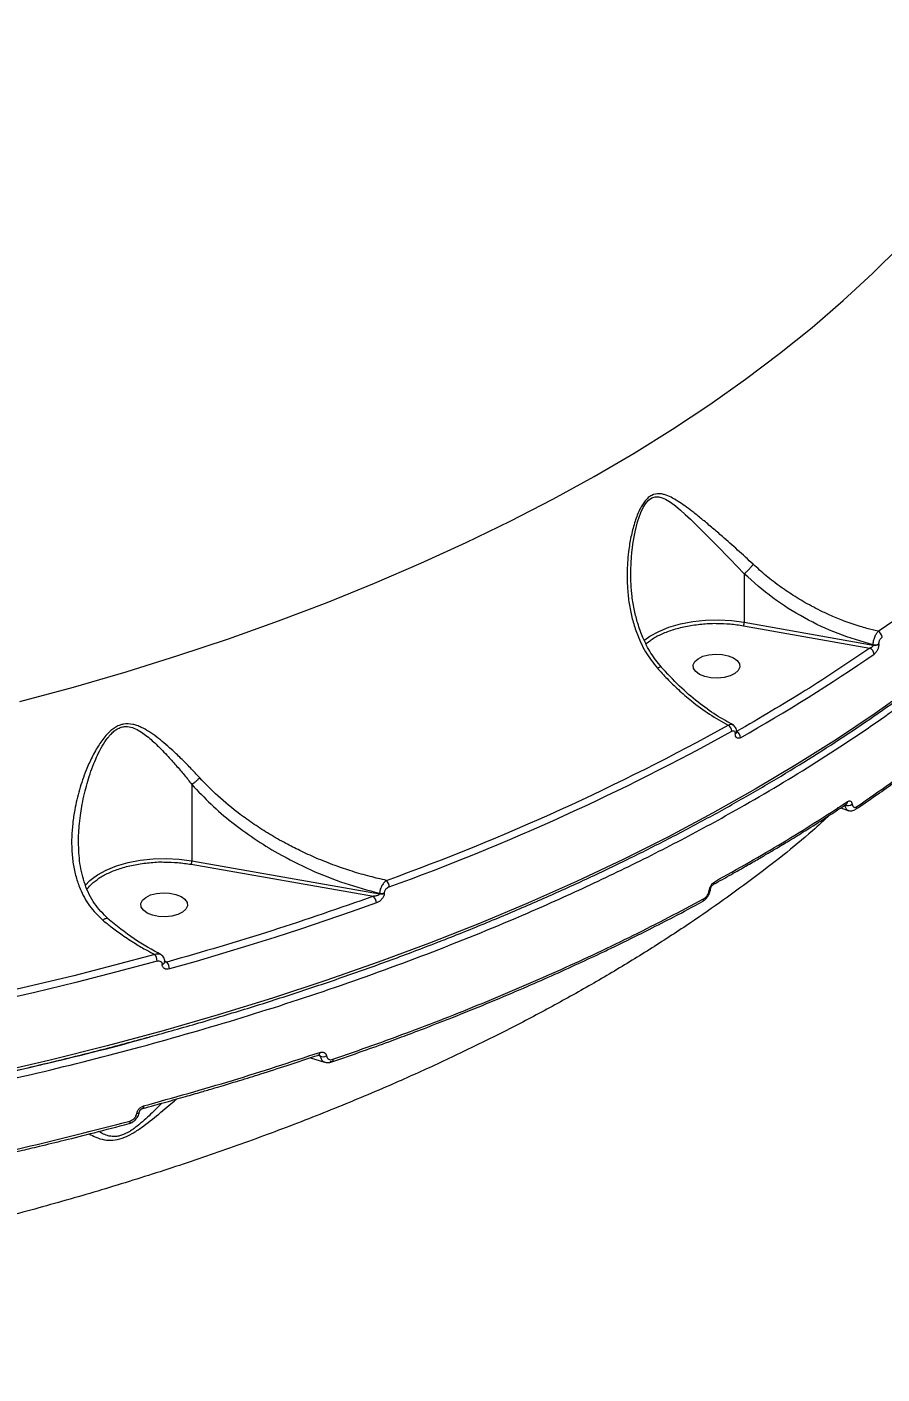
# Model space of a CAD drawing. Header units: millimetres. Extents: x -6332 to 8932, y -6739 to 7096.
# Drawn here: x -1672.8 to -1508, y -1720 to -1460.3 of the extents above; entities that cross this region are included whole.
import ezdxf

# ---------------------------------------------------------------- set-up
doc = ezdxf.new("R2010")
doc.units = ezdxf.units.MM
for name, color, linetype in [('DIKOM_ОБЪЕКТ', 7, 'Continuous'), ('DIKOM_РАЗМЕР_ЗОНА', 7, 'Continuous'), ('DIKOM_РАЗМЕР_ОБЪЕКТА', 7, 'Continuous')]:
    doc.layers.add(name, color=color, linetype=linetype)
doc.styles.add('style1', font='arial.ttf', dxfattribs={"width": 0.8})
doc.dimstyles.new('1-50', dxfattribs={"dimtxt": 300, "dimasz": 200, "dimexe": 100, "dimexo": 0, "dimgap": 100, "dimtad": 1, "dimtxsty": 'style1', "dimcen": 200, "dimclrd": 7, "dimclre": 7, "dimclrt": 7, "dimadec": 1, "dimazin": 2, "dimtfac": 1, "dimtmove": 0, "dimatfit": 2, "dimfxl": 0, "dimlwd": 25, "dimlwe": 18, "dimarcsym": 0})

# ---------------------------------------------------------------- blocks, each defined once
blk = doc.blocks.new('*D9')
at = {"layer": 'Defpoints', "color": 0, "transparency": 16777216}
for p in [(777.17, 5593.97), (-4228.73, -3389.78), (7301.72, -3389.78)]:
    blk.add_point(p, dxfattribs=at)
at = {"layer": 'DIKOM_РАЗМЕР_ОБЪЕКТА', "color": 7, "lineweight": 18, "transparency": 16777216}
for p, q in [((777.17, 5593.97), (7401.72, 5593.97)), ((-4228.73, -3389.78), (7401.72, -3389.78))]:
    blk.add_line(p, q, dxfattribs=at)
at = {"layer": 'DIKOM_РАЗМЕР_ОБЪЕКТА', "color": 7, "lineweight": 25, "transparency": 16777216}
blk.add_line((7301.72, 5393.97), (7301.72, -3189.78), dxfattribs=at)
at = {"layer": 'DIKOM_РАЗМЕР_ОБЪЕКТА', "color": 7, "transparency": 16777216}
for points in [[(7268.39, 5393.97), (7335.06, 5393.97), (7301.72, 5593.97)], [(7268.39, -3189.78), (7335.06, -3189.78), (7301.72, -3389.78)]]:
    blk.add_solid(points, dxfattribs=at)
at = {"layer": 'DIKOM_РАЗМЕР_ОБЪЕКТА', "color": 7, "transparency": 16777216, "insert": (7048.55, 1153.71), "char_height": 300, "attachment_point": 5, "rotation": 90, "style": 'style1'}
blk.add_mtext('9000', dxfattribs=at)
blk = doc.blocks.new('*D10')
at = {"layer": 'Defpoints', "color": 0, "transparency": 16777216}
for p in [(4034.78, 3636.59), (-4490.85, -1960.46), (4034.78, -5533.39)]:
    blk.add_point(p, dxfattribs=at)
at = {"layer": 'DIKOM_РАЗМЕР_ОБЪЕКТА', "color": 7, "lineweight": 18, "transparency": 16777216}
for p, q in [((4034.78, 3636.59), (4034.78, -5633.39)), ((-4490.85, -1960.46), (-4490.85, -5633.39))]:
    blk.add_line(p, q, dxfattribs=at)
at = {"layer": 'DIKOM_РАЗМЕР_ОБЪЕКТА', "color": 7, "lineweight": 25, "transparency": 16777216}
blk.add_line((-4290.85, -5533.39), (3834.78, -5533.39), dxfattribs=at)
at = {"layer": 'DIKOM_РАЗМЕР_ОБЪЕКТА', "color": 7, "transparency": 16777216}
for points in [[(-4290.85, -5500.05), (-4290.85, -5566.72), (-4490.85, -5533.39)], [(3834.78, -5500.05), (3834.78, -5566.72), (4034.78, -5533.39)]]:
    blk.add_solid(points, dxfattribs=at)
at = {"layer": 'DIKOM_РАЗМЕР_ОБЪЕКТА', "color": 7, "transparency": 16777216, "insert": (308.03, -5280.21), "char_height": 300, "attachment_point": 5, "style": 'style1'}
blk.add_mtext('8500', dxfattribs=at)
blk = doc.blocks.new('*D11')
at = {"layer": 'Defpoints', "color": 0, "transparency": 16777216}
for p in [(1114.35, 7096.35), (-4349.59, -4627.34), (8831.76, -4627.34)]:
    blk.add_point(p, dxfattribs=at)
at = {"layer": 'DIKOM_РАЗМЕР_ЗОНА', "color": 7, "lineweight": 18, "transparency": 16777216}
for p, q in [((1114.35, 7096.35), (8931.76, 7096.35)), ((-4349.59, -4627.34), (8931.76, -4627.34))]:
    blk.add_line(p, q, dxfattribs=at)
at = {"layer": 'DIKOM_РАЗМЕР_ЗОНА', "color": 7, "lineweight": 25, "transparency": 16777216}
blk.add_line((8831.76, 6896.35), (8831.76, -4427.34), dxfattribs=at)
at = {"layer": 'DIKOM_РАЗМЕР_ЗОНА', "color": 7, "transparency": 16777216}
for points in [[(8798.42, 6896.35), (8865.09, 6896.35), (8831.76, 7096.35)], [(8798.42, -4427.34), (8865.09, -4427.34), (8831.76, -4627.34)]]:
    blk.add_solid(points, dxfattribs=at)
at = {"layer": 'DIKOM_РАЗМЕР_ЗОНА', "color": 7, "transparency": 16777216, "insert": (8578.59, 1308.2), "char_height": 300, "attachment_point": 5, "rotation": 90, "style": 'style1'}
blk.add_mtext('11750', dxfattribs=at)
blk = doc.blocks.new('*D12')
at = {"layer": 'Defpoints', "color": 0, "transparency": 16777216}
for p in [(6134.38, 3354.85), (-6332, -2644.93), (6134.38, -6639)]:
    blk.add_point(p, dxfattribs=at)
at = {"layer": 'DIKOM_РАЗМЕР_ЗОНА', "color": 7, "lineweight": 18, "transparency": 16777216}
for p, q in [((6134.38, 3354.85), (6134.38, -6739)), ((-6332, -2644.93), (-6332, -6739))]:
    blk.add_line(p, q, dxfattribs=at)
at = {"layer": 'DIKOM_РАЗМЕР_ЗОНА', "color": 7, "lineweight": 25, "transparency": 16777216}
blk.add_line((-6132, -6639), (5934.38, -6639), dxfattribs=at)
at = {"layer": 'DIKOM_РАЗМЕР_ЗОНА', "color": 7, "transparency": 16777216}
for points in [[(-6132, -6605.67), (-6132, -6672.33), (-6332, -6639)], [(5934.38, -6605.67), (5934.38, -6672.33), (6134.38, -6639)]]:
    blk.add_solid(points, dxfattribs=at)
at = {"layer": 'DIKOM_РАЗМЕР_ЗОНА', "color": 7, "transparency": 16777216, "insert": (-98.81, -6385.83), "char_height": 300, "attachment_point": 5, "style": 'style1'}
blk.add_mtext('12500', dxfattribs=at)

msp = doc.modelspace()

# ---------------------------------------------------------------- linework, layer by layer
at = {"layer": 'DIKOM_ОБЪЕКТ', "color": 7, "linetype": 'Continuous', "lineweight": 15}
for p, q in [((-1534.559, -1565.716), (-1534.56, -1565.718)), ((-1534.56, -1565.718), (-1534.56, -1575.05)), ((-1534.722, -1575.723), (-1510.37, -1580.05)), ((-1534.56, -1575.05), (-1509.759, -1579.458)), ((-1553.482, -1579.184), (-1552.989, -1578.817)), ((-1509.759, -1579.458), (-1509.759, -1579.39)), ((-1508.628, -1579.209), (-1508.628, -1579.278)), ((-1536.301, -1596.549), (-1536.301, -1596.597)), ((-1536.029, -1596.106), (-1536.063, -1596.091)), ((-1536.04, -1596.25), (-1536.04, -1596.202)), ((-1640.976, -1606.329), (-1640.978, -1606.332)), ((-1640.978, -1606.332), (-1640.978, -1621.041)), ((-1516.52, -1610.801), (-1516.643, -1610.912)), ((-1515.989, -1610.846), (-1514.432, -1611.376)), ((-1641.14, -1621.714), (-1606.018, -1627.873)), ((-1640.978, -1621.041), (-1604.823, -1627.382)), ((-1604.823, -1627.382), (-1604.823, -1627.295)), ((-1603.924, -1627.227), (-1603.924, -1627.315)), ((-1645.787, -1640.572), (-1646.218, -1640.382)), ((-1646.2, -1640.537), (-1646.2, -1640.51)), ((-1646.725, -1640.963), (-1646.725, -1640.991)), ((-1616.251, -1658.705), (-1616.706, -1658.515)), ((-1616.583, -1658.477), (-1616.493, -1658.447)), ((-1618.103, -1658.977), (-1615.44, -1659.828))]:
    msp.add_line(p, q, dxfattribs=at)
at = {"layer": 'DIKOM_ОБЪЕКТ', "color": 7, "linetype": 'Continuous', "lineweight": 15, "flags": 128}
for points in [[(-1674.129, -1590.327), (-1663.81, -1587.541), (-1653.661, -1584.594), (-1643.691, -1581.488), (-1633.909, -1578.228), (-1624.325, -1574.815), (-1614.947, -1571.253), (-1605.785, -1567.546), (-1596.847, -1563.697), (-1588.14, -1559.709), (-1579.674, -1555.585), (-1571.456, -1551.331), (-1563.494, -1546.95), (-1555.795, -1542.446), (-1548.366, -1537.823), (-1541.214, -1533.085), (-1534.346, -1528.237), (-1527.769, -1523.284), (-1521.487, -1518.229), (-1515.508, -1513.08), (-1509.837, -1507.837), (-1504.479, -1502.508)], [(-1556.411, -1565.692), (-1556.412, -1565.59), (-1556.412, -1565.518), (-1556.407, -1565.001), (-1556.36, -1563.603), (-1556.289, -1562.504), (-1556.21, -1561.613), (-1555.96, -1559.625), (-1555.602, -1557.657), (-1555.116, -1555.726), (-1554.469, -1553.884), (-1554.031, -1552.959), (-1553.577, -1552.219), (-1552.988, -1551.537), (-1552.363, -1551.099), (-1551.719, -1550.9), (-1551.375, -1550.879), (-1551.014, -1550.911), (-1550.404, -1551.071), (-1549.73, -1551.37), (-1548.778, -1551.951), (-1547.83, -1552.657), (-1546.879, -1553.45), (-1545.92, -1554.305), (-1544.932, -1555.227), (-1543.721, -1556.395), (-1542.489, -1557.608), (-1541.139, -1558.957), (-1539.948, -1560.16), (-1537.29, -1562.875), (-1534.559, -1565.716), (-1534.559, -1565.716)], [(-1553.732, -1578.446), (-1552.777, -1577.767), (-1551.051, -1576.819), (-1549.065, -1576.018), (-1546.865, -1575.382), (-1544.502, -1574.926), (-1542.032, -1574.661), (-1539.512, -1574.594), (-1537.002, -1574.724), (-1534.56, -1575.05)], [(-1542.162, -1585.525), (-1543.169, -1585.117), (-1543.912, -1584.579), (-1544.331, -1583.957), (-1544.392, -1583.298), (-1544.09, -1582.657), (-1543.45, -1582.085), (-1542.523, -1581.63), (-1541.384, -1581.327), (-1540.127, -1581.202), (-1538.851, -1581.265), (-1537.662, -1581.511), (-1536.655, -1581.919), (-1535.913, -1582.456), (-1535.494, -1583.079), (-1535.433, -1583.738), (-1535.735, -1584.379), (-1536.375, -1584.95), (-1537.302, -1585.405), (-1538.441, -1585.708), (-1539.698, -1585.833), (-1540.973, -1585.77), (-1542.162, -1585.525)], [(-1502.238, -1587.562), (-1509.372, -1592.651), (-1516.789, -1597.633), (-1524.484, -1602.502), (-1532.45, -1607.254), (-1540.68, -1611.884), (-1549.168, -1616.39), (-1557.906, -1620.767), (-1566.887, -1625.011), (-1576.103, -1629.12), (-1585.547, -1633.089), (-1595.211, -1636.915), (-1605.086, -1640.594), (-1615.164, -1644.126), (-1625.437, -1647.505), (-1635.896, -1650.728), (-1646.532, -1653.795), (-1657.337, -1656.701), (-1668.301, -1659.444), (-1679.414, -1662.023)], [(-1660.15, -1624.436), (-1659.195, -1623.758), (-1657.469, -1622.81), (-1655.483, -1622.008), (-1653.283, -1621.372), (-1650.92, -1620.916), (-1648.45, -1620.652), (-1645.93, -1620.583), (-1643.42, -1620.715), (-1640.978, -1621.041)], [(-1661.56, -1625.811), (-1660.62, -1624.83), (-1660.15, -1624.436)], [(-1648.58, -1631.515), (-1649.587, -1631.107), (-1650.33, -1630.57), (-1650.749, -1629.947), (-1650.81, -1629.288), (-1650.508, -1628.647), (-1649.867, -1628.076), (-1648.94, -1627.621), (-1647.802, -1627.318), (-1646.544, -1627.193), (-1645.269, -1627.255), (-1644.08, -1627.5), (-1643.073, -1627.909), (-1642.33, -1628.447), (-1641.911, -1629.069), (-1641.851, -1629.728), (-1642.152, -1630.369), (-1642.793, -1630.94), (-1643.72, -1631.396), (-1644.858, -1631.699), (-1646.116, -1631.824), (-1647.391, -1631.761), (-1648.58, -1631.515)], [(-1605.445, -1629.152), (-1610.273, -1630.868), (-1615.148, -1632.548), (-1620.068, -1634.193), (-1625.031, -1635.803), (-1630.038, -1637.378), (-1635.087, -1638.915), (-1640.178, -1640.416), (-1645.308, -1641.881)], [(-1648.135, -1639.076), (-1655.891, -1641.168), (-1663.73, -1643.174), (-1671.649, -1645.096), (-1679.644, -1646.933), (-1687.711, -1648.683), (-1695.848, -1650.345), (-1704.05, -1651.92), (-1712.315, -1653.406)], [(-1647.697, -1640.352), (-1655.47, -1642.447), (-1663.326, -1644.459), (-1671.262, -1646.385), (-1679.275, -1648.225), (-1687.36, -1649.979), (-1695.515, -1651.646), (-1703.736, -1653.224), (-1712.019, -1654.714)], [(-1616.354, -1657.966), (-1616.365, -1658.123), (-1616.397, -1658.258), (-1616.448, -1658.365), (-1616.516, -1658.441), (-1616.599, -1658.482), (-1616.605, -1658.483)], [(-1613.798, -1659.287), (-1613.809, -1659.439), (-1613.839, -1659.571), (-1613.886, -1659.677), (-1613.951, -1659.754), (-1614.029, -1659.799), (-1614.119, -1659.81), (-1614.217, -1659.787), (-1614.32, -1659.732)], [(-1650.278, -1668.272), (-1650.287, -1668.429), (-1650.314, -1668.563), (-1650.358, -1668.669), (-1650.416, -1668.741), (-1650.483, -1668.776)], [(-1652.929, -1671.187), (-1652.937, -1671.339), (-1652.962, -1671.469), (-1653.001, -1671.573), (-1653.055, -1671.646), (-1653.12, -1671.687), (-1653.135, -1671.692)], [(-1651.6, -1669.727), (-1651.434, -1669.695), (-1651.293, -1669.645), (-1651.184, -1669.58), (-1651.11, -1669.503), (-1651.075, -1669.416), (-1651.074, -1669.413)]]:
    msp.add_lwpolyline(points, dxfattribs=at)
at = {"layer": 'DIKOM_ОБЪЕКТ', "color": 7, "linetype": 'Continuous', "lineweight": 15}
for centre, radius, start, end in [((-1647.205, -1375.032), 244.701, 304.45445, 319.01674), ((-1509.346, -1578.001), 1.329, 2.46796, 64.07972), ((-1510.894, -1581.269), 1.327, 2.31106, 66.74578), ((-1509.433, -1577.807), 1.617, 258.37498, 299.8414), ((-1509.43, -1577.884), 1.608, 258.21491, 299.90719), ((-1704.724, -1297.936), 343.996, 299.50832, 304.56348), ((-1757.699, -1198.109), 453.71, 289.86923, 299.01052), ((-1757.516, -1198.389), 454.738, 289.86985, 299.0107), ((-1538.415, -1596.115), 1.435, 1.78285, 58.4151), ((-1536.462, -1596.155), 0.425, 292.24471, 353.71388), ((-1536.464, -1596.202), 0.427, 292.42745, 353.83276), ((-1536.701, -1597.349), 1.413, 1.59217, 61.62347), ((-1514.659, -1608.976), 1.442, 247.80809, 307.84034), ((-1515.218, -1609.691), 0.546, 304.2409, 5.98747), ((-1513.458, -1610.633), 0.584, 305.38594, 3.61195), ((-1604.713, -1626.074), 1.756, 0.6326, 46.04909), ((-1540.811, -1625.116), 0.552, 303.18933, 5.66363), ((-1604.505, -1625.513), 1.81, 259.87834, 288.73205), ((-1604.502, -1625.619), 1.792, 259.67155, 288.81802), ((-1541.39, -1626.412), 0.336, 279.92362, 345.22236), ((-1607.172, -1629.159), 1.728, 0.22241, 48.08555), ((-1542.931, -1628.45), 0.545, 302.57956, 5.95437), ((-1649.786, -1640.356), 2.089, 0.11503, 37.80184), ((-1646.776, -1640.373), 0.591, 274.98309, 346.97834), ((-1646.778, -1640.401), 0.593, 275.15249, 347.28199), ((-1647.31, -1641.87), 2.001, 359.69642, 40.46149), ((-1615.743, -1657.23), 1.56, 251.00285, 295.88296)]:
    msp.add_arc(centre, radius, start, end, dxfattribs=at)
for points, knots in [([(-1989.065, -1668.838), (-1982.198, -1670.058), (-1968.453, -1672.5), (-1947.385, -1675.459), (-1926.034, -1677.895), (-1904.424, -1679.746), (-1882.62, -1681.02), (-1860.68, -1681.704), (-1838.663, -1681.797), (-1816.63, -1681.293), (-1794.641, -1680.192), (-1775.227, -1678.685), (-1758.34, -1676.982), (-1743.897, -1675.251), (-1729.435, -1673.238), (-1714.977, -1670.935), (-1700.544, -1668.338), (-1686.163, -1665.442), (-1669.92, -1661.809), (-1651.925, -1657.279), (-1632.352, -1651.672), (-1613.137, -1645.452), (-1594.361, -1638.611), (-1580.175, -1632.815), (-1570.21, -1628.42), (-1564.197, -1625.665), (-1558.265, -1622.84), (-1552.418, -1619.946), (-1546.658, -1616.981), (-1540.989, -1613.95), (-1532.136, -1609.024), (-1520.422, -1602.008), (-1506.849, -1592.922), (-1494.494, -1583.689), (-1483.319, -1574.365), (-1472.985, -1564.672), (-1463.544, -1554.629), (-1455.049, -1544.256), (-1447.551, -1533.574), (-1441.097, -1522.608), (-1435.739, -1511.384), (-1431.513, -1499.928), (-1428.494, -1488.275), (-1426.617, -1476.552), (-1426.427, -1468.715), (-1426.332, -1464.83)], [0, 0, 0, 0, 0.0270202, 0.0540865, 0.081199, 0.1083578, 0.1355626, 0.1628137, 0.1901109, 0.2174544, 0.2448441, 0.2722798, 0.2904775, 0.3088652, 0.3274428, 0.3462104, 0.3651681, 0.3843157, 0.4036534, 0.4310437, 0.4588065, 0.4869413, 0.5154486, 0.5443283, 0.5542699, 0.5642498, 0.574268, 0.5843248, 0.5944205, 0.604554, 0.6147263, 0.6428954, 0.671355, 0.6974805, 0.7238465, 0.7504529, 0.7772995, 0.8043863, 0.831714, 0.8592813, 0.8870892, 0.9151379, 0.943426, 0.9719553, 1, 1, 1, 1]), ([(-1845.329, -1680.317), (-1841.793, -1680.303), (-1836.665, -1680.282), (-1828.902, -1680.144), (-1821.935, -1679.972), (-1813.623, -1679.681), (-1804.887, -1679.284), (-1795.739, -1678.764), (-1786.308, -1678.121), (-1776.67, -1677.344), (-1766.884, -1676.435), (-1756.993, -1675.389), (-1747.035, -1674.207), (-1737.038, -1672.885), (-1727.026, -1671.426), (-1717.02, -1669.828), (-1707.038, -1668.09), (-1697.095, -1666.216), (-1687.207, -1664.204), (-1677.386, -1662.055), (-1667.645, -1659.771), (-1657.994, -1657.353), (-1648.444, -1654.805), (-1639.005, -1652.123), (-1629.687, -1649.314), (-1620.497, -1646.378), (-1611.446, -1643.315), (-1602.539, -1640.13), (-1593.787, -1636.823), (-1585.195, -1633.398), (-1576.77, -1629.857), (-1568.521, -1626.201), (-1560.453, -1622.435), (-1552.573, -1618.558), (-1544.885, -1614.577), (-1537.398, -1610.49), (-1530.114, -1606.305), (-1523.042, -1602.019), (-1516.184, -1597.639), (-1509.546, -1593.167), (-1503.134, -1588.604), (-1496.95, -1583.956), (-1491.001, -1579.221), (-1485.288, -1574.408), (-1479.818, -1569.515), (-1474.592, -1564.547), (-1469.616, -1559.504), (-1464.892, -1554.393), (-1460.423, -1549.213), (-1456.213, -1543.969), (-1452.266, -1538.66), (-1448.584, -1533.293), (-1445.169, -1527.868), (-1442.032, -1522.385), (-1439.29, -1517.137), (-1437.732, -1513.698), (-1437.016, -1512.118)], [0, 0, 0, 0, 0.0188203, 0.0272906, 0.0413383, 0.0559454, 0.0716292, 0.0880073, 0.1049248, 0.1222589, 0.1399214, 0.1578473, 0.1759879, 0.1943055, 0.2127706, 0.2313595, 0.250054, 0.2688381, 0.2876992, 0.306627, 0.3256124, 0.3446476, 0.3637263, 0.3828432, 0.4019933, 0.4211723, 0.4403771, 0.459604, 0.4788506, 0.4981143, 0.517393, 0.5366852, 0.5559887, 0.5753029, 0.5946264, 0.6139585, 0.6332978, 0.6526452, 0.671999, 0.6913598, 0.7107284, 0.7301038, 0.7494877, 0.76888, 0.7882827, 0.8076966, 0.8271241, 0.8465661, 0.8660264, 0.8855058, 0.9050096, 0.9245392, 0.9440996, 0.9636956, 0.9833302, 1, 1, 1, 1]), ([(-1532.841, -1563.897), (-1533.844, -1562.967), (-1535.85, -1561.106), (-1538.458, -1558.804), (-1540.672, -1556.894), (-1542.513, -1555.35), (-1544.181, -1554.006), (-1545.654, -1552.885), (-1547.004, -1551.936), (-1548.304, -1551.14), (-1549.424, -1550.616), (-1550.302, -1550.362), (-1551.227, -1550.241), (-1552.172, -1550.418), (-1553.065, -1551.024), (-1553.664, -1551.649), (-1554.203, -1552.417), (-1554.904, -1553.686), (-1555.666, -1555.648), (-1556.356, -1558.259), (-1556.906, -1561.421), (-1557.197, -1565.044), (-1557.106, -1568.652), (-1556.723, -1571.78), (-1556.173, -1574.42), (-1555.23, -1577.454), (-1553.764, -1580.751), (-1552.099, -1582.895), (-1551.294, -1583.932)], [0, 0, 0, 0, 0.0626427, 0.1252927, 0.1665104, 0.208279, 0.2494073, 0.2817619, 0.3119845, 0.3454825, 0.3744575, 0.3909855, 0.4059788, 0.4373857, 0.4528862, 0.4689936, 0.4839731, 0.5004493, 0.5398853, 0.5827287, 0.625632, 0.6878855, 0.7498807, 0.7919051, 0.8336217, 0.8747428, 0.9394001, 1, 1, 1, 1]), ([(-1534.559, -1565.716), (-1534.417, -1565.587), (-1534.123, -1565.322), (-1533.635, -1564.827), (-1533.178, -1564.32), (-1532.951, -1564.035), (-1532.841, -1563.897)], [0, 0, 0, 0, 0.2427426, 0.4998901, 0.7574321, 1, 1, 1, 1]), ([(-1508.765, -1576.806), (-1509.498, -1576.626), (-1510.662, -1576.34), (-1512.843, -1575.694), (-1515.128, -1574.912), (-1517.673, -1573.877), (-1519.777, -1572.903), (-1522.125, -1571.702), (-1524.691, -1570.214), (-1527.608, -1568.256), (-1530.317, -1566.186), (-1532.019, -1564.643), (-1532.841, -1563.897)], [0, 0, 0, 0, 0.0834517, 0.1325801, 0.2499281, 0.3473662, 0.4310482, 0.5009605, 0.6323488, 0.7505499, 0.8795337, 1, 1, 1, 1]), ([(-1550.532, -1583.693), (-1551.238, -1582.82), (-1552.644, -1581.078), (-1554.074, -1578.182), (-1555.082, -1575.415), (-1555.759, -1572.75), (-1556.216, -1570.209), (-1556.407, -1567.805), (-1556.411, -1566.373), (-1556.412, -1565.691)], [0, 0, 0, 0, 0.1740096, 0.3468356, 0.4977723, 0.6278955, 0.7684756, 0.8898632, 1, 1, 1, 1]), ([(-1509.759, -1579.39), (-1512.015, -1578.743), (-1516.531, -1577.447), (-1523.029, -1574.335), (-1529.18, -1570.499), (-1532.767, -1567.311), (-1534.56, -1565.718)], [0, 0, 0, 0, 0.2496564, 0.4994921, 0.7497938, 1, 1, 1, 1]), ([(-1513.105, -1611.099), (-1511.711, -1610.151), (-1509.159, -1608.416), (-1505.774, -1606.018), (-1503.108, -1604.083), (-1500.961, -1602.493), (-1499.085, -1601.079), (-1496.402, -1599.024), (-1492.911, -1596.271), (-1488.908, -1592.981), (-1485.236, -1589.84), (-1481.977, -1586.953), (-1479.407, -1584.593), (-1477.284, -1582.593), (-1475.317, -1580.704), (-1472.874, -1578.289), (-1469.98, -1575.338), (-1467.97, -1573.173), (-1466.883, -1572.003)], [0, 0, 0, 0, 0.0778215, 0.1424722, 0.1940113, 0.2330291, 0.2692139, 0.3060781, 0.3950402, 0.48435, 0.5601322, 0.6347721, 0.7028395, 0.7371177, 0.7837839, 0.8431242, 0.915174, 1, 1, 1, 1]), ([(-1512.875, -1610.597), (-1508.538, -1607.583), (-1499.81, -1601.519), (-1487.857, -1591.931), (-1476.626, -1581.954), (-1470.009, -1575.014), (-1466.681, -1571.523)], [0, 0, 0, 0, 0.2455119, 0.4940138, 0.7455078, 1, 1, 1, 1]), ([(-1552.989, -1578.817), (-1552.762, -1578.64), (-1552.033, -1578.071), (-1550.4, -1577.249), (-1548.135, -1576.397), (-1545.553, -1575.756), (-1542.801, -1575.385), (-1540.877, -1575.242), (-1539.917, -1575.279), (-1539.892, -1575.28)], [0, 0, 0, 0, 0.0805247, 0.2578228, 0.4406623, 0.6264192, 0.8121785, 0.995025, 1, 1, 1, 1]), ([(-1539.892, -1575.28), (-1539.005, -1575.298), (-1537.246, -1575.335), (-1535.559, -1575.594), (-1534.722, -1575.723)], [0, 0, 0, 0, 0.5040537, 1, 1, 1, 1]), ([(-1534.722, -1575.723), (-1534.701, -1575.684), (-1534.658, -1575.608), (-1534.604, -1575.428), (-1534.567, -1575.23), (-1534.562, -1575.11), (-1534.56, -1575.05)], [0, 0, 0, 0, 0.2499978, 0.4996659, 0.7494195, 1, 1, 1, 1]), ([(-1608.517, -1984.8), (-1606.017, -1980.492), (-1600.487, -1970.959), (-1592.245, -1956.048), (-1583.734, -1940.105), (-1575.505, -1924.044), (-1567.552, -1907.875), (-1559.878, -1891.602), (-1552.487, -1875.228), (-1545.381, -1858.758), (-1538.56, -1842.198), (-1532.029, -1825.551), (-1525.789, -1808.823), (-1519.841, -1792.018), (-1514.188, -1775.14), (-1508.832, -1758.194), (-1503.772, -1741.186), (-1499.013, -1724.119), (-1494.554, -1706.999), (-1490.397, -1689.829), (-1486.543, -1672.615), (-1482.994, -1655.362), (-1479.75, -1638.074), (-1476.81, -1620.755), (-1474.19, -1603.41), (-1472.163, -1588.528), (-1471.133, -1579.419), (-1470.759, -1576.108)], [0, 0, 0, 0, 0.033987, 0.0752059, 0.1164106, 0.1576012, 0.1987738, 0.2399269, 0.2810626, 0.3221776, 0.3632707, 0.4043426, 0.4453903, 0.4864148, 0.5274154, 0.5683911, 0.6093418, 0.6502665, 0.6911652, 0.7320395, 0.7728872, 0.8137101, 0.8545064, 0.895278, 0.9360252, 0.9767463, 1, 1, 1, 1]), ([(-1509.759, -1579.39), (-1509.735, -1579.153), (-1509.687, -1578.679), (-1509.446, -1577.911), (-1509.125, -1577.234), (-1508.885, -1576.948), (-1508.765, -1576.806)], [0, 0, 0, 0, 0.2537173, 0.5055835, 0.7542248, 1, 1, 1, 1]), ([(-1508.628, -1579.209), (-1508.626, -1579.151), (-1508.622, -1579.035), (-1508.584, -1578.847), (-1508.526, -1578.659), (-1508.422, -1578.418), (-1508.252, -1578.142), (-1508.097, -1578.01), (-1508.019, -1577.944)], [0, 0, 0, 0, 0.1254231, 0.2508323, 0.3759463, 0.5015721, 0.7505801, 1, 1, 1, 1]), ([(-1510.37, -1580.05), (-1514.459, -1582.806), (-1522.636, -1588.317), (-1531.565, -1593.51), (-1536.029, -1596.106)], [0, 0, 0, 0, 0.5000001, 1, 1, 1, 1]), ([(-1509.759, -1579.458), (-1509.761, -1579.489), (-1509.767, -1579.552), (-1509.81, -1579.651), (-1509.879, -1579.752), (-1509.994, -1579.869), (-1510.162, -1579.982), (-1510.301, -1580.028), (-1510.37, -1580.05)], [0, 0, 0, 0, 0.1106661, 0.2287075, 0.357894, 0.5013246, 0.7504382, 1, 1, 1, 1]), ([(-1508.628, -1579.278), (-1508.632, -1579.367), (-1508.639, -1579.545), (-1508.698, -1579.833), (-1508.788, -1580.121), (-1508.947, -1580.489), (-1509.208, -1580.912), (-1509.448, -1581.115), (-1509.568, -1581.216)], [0, 0, 0, 0, 0.1251503, 0.2510548, 0.375365, 0.5011697, 0.7505153, 1, 1, 1, 1]), ([(-1550.567, -1583.719), (-1550.577, -1583.705), (-1550.607, -1583.664), (-1550.746, -1583.674), (-1550.976, -1583.751), (-1551.188, -1583.872), (-1551.294, -1583.932)], [0, 0, 0, 0, 0.1461464, 0.421342, 0.7096956, 1, 1, 1, 1]), ([(-1536.68, -1594.865), (-1537.783, -1594.252), (-1540.076, -1592.978), (-1543.558, -1590.454), (-1547.164, -1587.376), (-1549.456, -1584.899), (-1550.637, -1583.622)], [0, 0, 0, 0, 0.2255767, 0.4689716, 0.7263546, 1, 1, 1, 1]), ([(-1551.294, -1583.932), (-1550.682, -1584.605), (-1549.375, -1586.042), (-1547.187, -1588.157), (-1544.462, -1590.498), (-1541.256, -1592.869), (-1538.861, -1594.218), (-1537.663, -1594.892)], [0, 0, 0, 0, 0.1471409, 0.313935, 0.5003154, 0.7501559, 1, 1, 1, 1]), ([(-1639.474, -1605.048), (-1640.068, -1604.407), (-1641.263, -1603.117), (-1643.077, -1601.291), (-1644.775, -1599.681), (-1646.321, -1598.321), (-1647.777, -1597.15), (-1649.221, -1596.126), (-1650.508, -1595.397), (-1651.543, -1594.964), (-1652.658, -1594.642), (-1653.838, -1594.579), (-1655.023, -1594.92), (-1655.857, -1595.359), (-1656.641, -1595.955), (-1657.709, -1597), (-1658.962, -1598.704), (-1660.263, -1601.047), (-1661.546, -1603.945), (-1662.698, -1607.33), (-1663.513, -1610.769), (-1663.969, -1613.806), (-1664.167, -1616.413), (-1664.152, -1619.039), (-1663.893, -1621.623), (-1663.364, -1624.111), (-1662.624, -1626.274), (-1661.726, -1628.127), (-1660.403, -1630.268), (-1659.042, -1631.592), (-1658.132, -1632.479)], [0, 0, 0, 0, 0.0414667, 0.0834092, 0.1246561, 0.1569894, 0.1872175, 0.2206018, 0.2496144, 0.2661077, 0.2811096, 0.3124971, 0.3280545, 0.3440095, 0.3590877, 0.3755929, 0.4150518, 0.4578433, 0.5006785, 0.5629632, 0.624917, 0.6667804, 0.7084876, 0.7497097, 0.7931844, 0.8347122, 0.8746216, 0.9063744, 0.9373462, 1, 1, 1, 1]), ([(-1662.826, -1617.505), (-1662.819, -1616.893), (-1662.804, -1615.67), (-1662.654, -1613.775), (-1662.427, -1611.927), (-1662.101, -1609.994), (-1661.697, -1608.103), (-1661.188, -1606.159), (-1660.592, -1604.232), (-1659.919, -1602.397), (-1659.146, -1600.604), (-1658.284, -1598.926), (-1657.385, -1597.538), (-1656.539, -1596.552), (-1655.816, -1595.904), (-1655.029, -1595.425), (-1654.181, -1595.167), (-1653.196, -1595.145), (-1652.111, -1595.439), (-1650.973, -1596.039), (-1649.89, -1596.799), (-1648.866, -1597.645), (-1647.881, -1598.552), (-1646.865, -1599.556), (-1645.582, -1600.901), (-1644.104, -1602.555), (-1642.497, -1604.445), (-1641.48, -1605.708), (-1640.978, -1606.332)], [0, 0, 0, 0, 0.0416919, 0.0833248, 0.1287008, 0.1673762, 0.2152194, 0.258561, 0.3020994, 0.350261, 0.3892743, 0.4327161, 0.4765083, 0.4999082, 0.5205598, 0.5429729, 0.5644363, 0.5852666, 0.6181986, 0.6520993, 0.6861119, 0.7205906, 0.7533105, 0.7865968, 0.8262276, 0.8886801, 0.9450096, 1, 1, 1, 1]), ([(-1537.663, -1594.892), (-1537.487, -1594.81), (-1537.171, -1594.662), (-1536.932, -1594.77), (-1536.827, -1594.817)], [0, 0, 0, 0, 0.559544, 1, 1, 1, 1]), ([(-1536.98, -1596.07), (-1536.891, -1596.033), (-1536.713, -1595.958), (-1536.489, -1596.031), (-1536.333, -1596.228), (-1536.312, -1596.442), (-1536.301, -1596.549)], [0, 0, 0, 0, 0.2501704, 0.4999872, 0.7494131, 1, 1, 1, 1]), ([(-1536.04, -1596.203), (-1536.05, -1596.057), (-1536.071, -1595.76), (-1536.235, -1595.354), (-1536.48, -1595.009), (-1536.702, -1594.867), (-1536.813, -1594.795)], [0, 0, 0, 0, 0.2392851, 0.4887498, 0.7438968, 1, 1, 1, 1]), ([(-1535.289, -1597.31), (-1535.421, -1597.366), (-1535.686, -1597.477), (-1536.02, -1597.369), (-1536.256, -1597.078), (-1536.286, -1596.757), (-1536.301, -1596.597)], [0, 0, 0, 0, 0.2500028, 0.4997895, 0.7493574, 1, 1, 1, 1]), ([(-1639.474, -1605.048), (-1639.586, -1605.162), (-1639.814, -1605.393), (-1640.208, -1605.743), (-1640.609, -1606.07), (-1640.855, -1606.244), (-1640.976, -1606.329)], [0, 0, 0, 0, 0.245942, 0.5001624, 0.7543485, 1, 1, 1, 1]), ([(-1640.976, -1606.329), (-1639.774, -1607.62), (-1637.378, -1610.19), (-1633.318, -1613.649), (-1629, -1616.805), (-1623.938, -1619.931), (-1618.106, -1622.875), (-1611.541, -1625.496), (-1607.059, -1626.696), (-1604.823, -1627.295)], [0, 0, 0, 0, 0.1253679, 0.249729, 0.3744917, 0.5004056, 0.6665018, 0.8335753, 1, 1, 1, 1]), ([(-1603.495, -1624.81), (-1604.553, -1624.569), (-1606.769, -1624.063), (-1610.065, -1623.102), (-1613.528, -1621.925), (-1616.897, -1620.589), (-1620.069, -1619.144), (-1623.074, -1617.612), (-1626.008, -1615.94), (-1628.97, -1614.049), (-1632.334, -1611.643), (-1635.928, -1608.708), (-1638.329, -1606.23), (-1639.474, -1605.048)], [0, 0, 0, 0, 0.0794213, 0.1663955, 0.249182, 0.3436989, 0.426908, 0.4989103, 0.5848874, 0.668091, 0.7497672, 0.8807314, 1, 1, 1, 1]), ([(-1514.675, -1609.634), (-1514.566, -1609.578), (-1514.348, -1609.465), (-1514.066, -1609.518), (-1513.853, -1609.728), (-1513.801, -1609.986), (-1513.774, -1610.115)], [0, 0, 0, 0, 0.2503207, 0.5000088, 0.7500834, 1, 1, 1, 1]), ([(-1518.054, -1612.192), (-1519.167, -1613.215), (-1523.811, -1617.485), (-1533.01, -1624.639), (-1543.777, -1632.322), (-1553.231, -1638.436), (-1560.996, -1643.159), (-1568.981, -1647.717), (-1577.169, -1652.116), (-1585.547, -1656.349), (-1594.101, -1660.421), (-1603.602, -1664.678), (-1614.101, -1669.072), (-1625.64, -1673.546), (-1637.374, -1677.751), (-1649.274, -1681.697), (-1661.32, -1685.377), (-1673.715, -1688.864), (-1686.456, -1692.143), (-1699.533, -1695.204), (-1712.691, -1697.99), (-1725.905, -1700.502), (-1739.152, -1702.748), (-1753.579, -1704.903), (-1769.201, -1706.894), (-1786.016, -1708.638), (-1802.802, -1709.987), (-1819.521, -1710.954), (-1837.778, -1711.603), (-1857.576, -1711.812), (-1878.875, -1711.428), (-1900.013, -1710.491), (-1913.935, -1709.375), (-1920.882, -1708.818)], [0, 0, 0, 0, 0.0144313, 0.0602185, 0.1054079, 0.1309642, 0.1563259, 0.1814916, 0.206463, 0.2312385, 0.2558198, 0.2802058, 0.3109904, 0.341471, 0.3716465, 0.4015183, 0.4310848, 0.4603473, 0.4909716, 0.5213072, 0.5513543, 0.5811124, 0.6105821, 0.6397627, 0.6763715, 0.7126504, 0.7485997, 0.784219, 0.8195083, 0.8649034, 0.9101172, 0.9551499, 1, 1, 1, 1]), ([(-1540.495, -1625.57), (-1539.339, -1624.932), (-1537.205, -1623.752), (-1534.314, -1622.108), (-1531.969, -1620.752), (-1530.115, -1619.662), (-1528.266, -1618.562), (-1525.99, -1617.191), (-1522.92, -1615.304), (-1519.12, -1612.908), (-1516.398, -1611.119), (-1514.911, -1610.143)], [0, 0, 0, 0, 0.1290672, 0.238337, 0.3278201, 0.3975563, 0.4524917, 0.5428492, 0.664187, 0.8165529, 1, 1, 1, 1]), ([(-1540.261, -1625.061), (-1535.847, -1622.582), (-1526.967, -1617.594), (-1518.788, -1612.298), (-1514.675, -1609.634)], [0, 0, 0, 0, 0.4970799, 1, 1, 1, 1]), ([(-1515.204, -1610.311), (-1515.152, -1610.524), (-1515.049, -1610.949), (-1514.792, -1611.271), (-1514.597, -1611.294), (-1514.565, -1611.298)], [0, 0, 0, 0, 0.4554409, 0.9112018, 1, 1, 1, 1]), ([(-1514.579, -1611.319), (-1514.461, -1611.354), (-1514.226, -1611.425), (-1513.844, -1611.408), (-1513.461, -1611.311), (-1513.227, -1611.172), (-1513.111, -1611.104)], [0, 0, 0, 0, 0.2551879, 0.5102171, 0.7586152, 1, 1, 1, 1]), ([(-1513.774, -1610.115), (-1513.748, -1610.245), (-1513.695, -1610.504), (-1513.482, -1610.714), (-1513.201, -1610.767), (-1512.984, -1610.654), (-1512.875, -1610.597)], [0, 0, 0, 0, 0.2501292, 0.5000457, 0.7497532, 1, 1, 1, 1]), ([(-1657.129, -1632.192), (-1658.058, -1631.268), (-1659.971, -1629.365), (-1661.673, -1625.65), (-1662.676, -1621.637), (-1662.779, -1618.847), (-1662.83, -1617.475)], [0, 0, 0, 0, 0.2441224, 0.5028063, 0.755704, 1, 1, 1, 1]), ([(-1659.407, -1624.807), (-1659.179, -1624.63), (-1658.451, -1624.061), (-1656.817, -1623.24), (-1654.552, -1622.387), (-1651.97, -1621.744), (-1649.219, -1621.38), (-1647.294, -1621.221), (-1646.335, -1621.27), (-1646.31, -1621.271)], [0, 0, 0, 0, 0.0805573, 0.2578261, 0.440683, 0.6264321, 0.8121912, 0.9950303, 1, 1, 1, 1]), ([(-1646.31, -1621.271), (-1645.423, -1621.289), (-1643.664, -1621.326), (-1641.977, -1621.585), (-1641.14, -1621.714)], [0, 0, 0, 0, 0.5040541, 1, 1, 1, 1]), ([(-1641.14, -1621.714), (-1641.119, -1621.675), (-1641.076, -1621.598), (-1641.023, -1621.418), (-1640.985, -1621.22), (-1640.98, -1621.101), (-1640.978, -1621.041)], [0, 0, 0, 0, 0.2500108, 0.500719, 0.7504768, 1, 1, 1, 1]), ([(-1661.142, -1626.428), (-1660.856, -1626.071), (-1660.395, -1625.496), (-1659.679, -1624.997), (-1659.407, -1624.807)], [0, 0, 0, 0, 0.6201798, 1, 1, 1, 1]), ([(-1603.495, -1624.81), (-1603.646, -1624.932), (-1603.955, -1625.18), (-1604.309, -1625.686), (-1604.544, -1626.15), (-1604.689, -1626.531), (-1604.792, -1626.924), (-1604.813, -1627.17), (-1604.823, -1627.295)], [0, 0, 0, 0, 0.2324566, 0.4740958, 0.6009136, 0.731616, 0.8643639, 1, 1, 1, 1]), ([(-1541.332, -1626.742), (-1541.299, -1626.573), (-1541.232, -1626.234), (-1540.971, -1625.736), (-1540.638, -1625.313), (-1540.387, -1625.145), (-1540.261, -1625.061)], [0, 0, 0, 0, 0.2493895, 0.4992802, 0.7496679, 1, 1, 1, 1]), ([(-1604.823, -1627.382), (-1604.826, -1627.403), (-1604.831, -1627.446), (-1604.889, -1627.538), (-1605.052, -1627.663), (-1605.441, -1627.813), (-1605.787, -1627.849), (-1606.018, -1627.873)], [0, 0, 0, 0, 0.0515333, 0.1084612, 0.2508836, 0.5005245, 1, 1, 1, 1]), ([(-1603.924, -1627.315), (-1603.93, -1627.412), (-1603.944, -1627.607), (-1604.056, -1627.908), (-1604.216, -1628.198), (-1604.49, -1628.546), (-1604.905, -1628.912), (-1605.265, -1629.072), (-1605.445, -1629.152)], [0, 0, 0, 0, 0.1239567, 0.2505499, 0.373482, 0.5016493, 0.7511005, 1, 1, 1, 1]), ([(-1602.958, -1626.055), (-1603.072, -1626.106), (-1603.301, -1626.208), (-1603.565, -1626.441), (-1603.74, -1626.663), (-1603.841, -1626.848), (-1603.911, -1627.041), (-1603.919, -1627.165), (-1603.924, -1627.227)], [0, 0, 0, 0, 0.2486873, 0.4984836, 0.6261413, 0.7493411, 0.8755948, 1, 1, 1, 1]), ([(-1542.638, -1628.91), (-1542.447, -1628.785), (-1542.067, -1628.536), (-1541.579, -1627.928), (-1541.206, -1627.22), (-1541.112, -1626.738), (-1541.065, -1626.497)], [0, 0, 0, 0, 0.2511924, 0.5010989, 0.7503101, 1, 1, 1, 1]), ([(-1542.389, -1628.393), (-1542.264, -1628.311), (-1542.016, -1628.148), (-1541.686, -1627.734), (-1541.43, -1627.243), (-1541.365, -1626.909), (-1541.332, -1626.742)], [0, 0, 0, 0, 0.2500566, 0.4999866, 0.7496702, 1, 1, 1, 1]), ([(-1541.065, -1626.497), (-1541.058, -1626.451), (-1541.043, -1626.358), (-1540.982, -1626.164), (-1540.868, -1625.931), (-1540.692, -1625.703), (-1540.57, -1625.62), (-1540.509, -1625.578)], [0, 0, 0, 0, 0.1233882, 0.2471846, 0.4977134, 0.7497066, 1, 1, 1, 1]), ([(-1606.018, -1627.873), (-1612.474, -1630.133), (-1625.386, -1634.652), (-1638.987, -1638.598), (-1645.787, -1640.572)], [0, 0, 0, 0, 0.5000007, 1, 1, 1, 1]), ([(-1613.993, -1659.782), (-1611.985, -1659.086), (-1608.305, -1657.811), (-1603.364, -1656.021), (-1599.441, -1654.563), (-1596.262, -1653.358), (-1593.469, -1652.278), (-1589.458, -1650.704), (-1584.189, -1648.573), (-1578.064, -1645.994), (-1572.371, -1643.505), (-1567.258, -1641.193), (-1563.173, -1639.288), (-1559.772, -1637.663), (-1556.597, -1636.118), (-1552.612, -1634.134), (-1547.836, -1631.69), (-1544.449, -1629.878), (-1542.617, -1628.898)], [0, 0, 0, 0, 0.0777747, 0.1424598, 0.1940499, 0.2331037, 0.2692985, 0.3061626, 0.3951259, 0.4844394, 0.5602208, 0.6348774, 0.7029581, 0.7372046, 0.7838456, 0.8431609, 0.9151915, 1, 1, 1, 1]), ([(-1613.798, -1659.287), (-1608.783, -1657.52), (-1598.69, -1653.963), (-1584.045, -1648.168), (-1569.713, -1641.989), (-1555.726, -1635.419), (-1546.852, -1630.745), (-1542.389, -1628.393)], [0, 0, 0, 0, 0.1950704, 0.3926045, 0.5926016, 0.7950665, 1, 1, 1, 1]), ([(-1657.171, -1632.23), (-1657.187, -1632.212), (-1657.237, -1632.156), (-1657.388, -1632.142), (-1657.609, -1632.187), (-1657.862, -1632.299), (-1658.044, -1632.42), (-1658.132, -1632.479)], [0, 0, 0, 0, 0.1050261, 0.3423564, 0.5737524, 0.7941157, 1, 1, 1, 1]), ([(-1658.132, -1632.479), (-1657.597, -1632.914), (-1656.379, -1633.905), (-1654.293, -1635.435), (-1652.005, -1636.94), (-1649.898, -1638.173), (-1648.648, -1638.814), (-1648.135, -1639.076)], [0, 0, 0, 0, 0.1659169, 0.3773867, 0.6331877, 0.8496632, 1, 1, 1, 1]), ([(-1646.887, -1639.147), (-1648.643, -1638.189), (-1652.171, -1636.266), (-1655.541, -1633.533), (-1657.233, -1632.161)], [0, 0, 0, 0, 0.4978969, 1, 1, 1, 1]), ([(-1648.135, -1639.076), (-1647.927, -1639.008), (-1647.541, -1638.881), (-1647.239, -1639.004), (-1647.1, -1639.061)], [0, 0, 0, 0, 0.5418681, 1, 1, 1, 1]), ([(-1647.697, -1640.352), (-1647.574, -1640.331), (-1647.329, -1640.287), (-1647.06, -1640.377), (-1646.894, -1640.506), (-1646.799, -1640.634), (-1646.736, -1640.787), (-1646.729, -1640.904), (-1646.725, -1640.963)], [0, 0, 0, 0, 0.2499818, 0.4991732, 0.6253772, 0.7493439, 0.8752566, 1, 1, 1, 1]), ([(-1646.2, -1640.508), (-1646.214, -1640.344), (-1646.242, -1640.019), (-1646.449, -1639.596), (-1646.732, -1639.26), (-1646.968, -1639.117), (-1647.083, -1639.048)], [0, 0, 0, 0, 0.2598782, 0.5168082, 0.7641491, 1, 1, 1, 1]), ([(-1645.787, -1640.572), (-1645.87, -1640.567), (-1646.036, -1640.557), (-1646.207, -1640.514), (-1646.281, -1640.47), (-1646.286, -1640.468)], [0, 0, 0, 0, 0.4842698, 0.9653717, 1, 1, 1, 1]), ([(-1645.308, -1641.881), (-1645.487, -1641.913), (-1645.845, -1641.978), (-1646.238, -1641.849), (-1646.481, -1641.661), (-1646.617, -1641.471), (-1646.708, -1641.248), (-1646.719, -1641.077), (-1646.725, -1640.991)], [0, 0, 0, 0, 0.2500013, 0.499281, 0.625162, 0.7496645, 0.8752042, 1, 1, 1, 1]), ([(-1843.36, -1680.303), (-1841.655, -1680.312), (-1832.621, -1680.365), (-1816.286, -1679.876), (-1794.466, -1678.811), (-1772.844, -1677.116), (-1751.463, -1674.862), (-1730.313, -1672.03), (-1709.428, -1668.62), (-1688.838, -1664.659), (-1668.773, -1660.08), (-1655.483, -1656.836), (-1649.081, -1654.949), (-1649.006, -1654.927)], [0, 0, 0, 0, 0.0252599, 0.1338663, 0.2421744, 0.3499788, 0.4577344, 0.5654191, 0.6736232, 0.7822323, 0.8908769, 0.998731, 1, 1, 1, 1]), ([(-1650.453, -1668.766), (-1648.958, -1668.356), (-1646.198, -1667.598), (-1642.43, -1666.527), (-1639.359, -1665.638), (-1636.92, -1664.919), (-1634.48, -1664.188), (-1631.465, -1663.273), (-1627.374, -1662.002), (-1622.273, -1660.374), (-1618.574, -1659.139), (-1616.553, -1658.464)], [0, 0, 0, 0, 0.1290679, 0.2383349, 0.3278236, 0.397559, 0.4524907, 0.5428487, 0.6641897, 0.8165537, 1, 1, 1, 1]), ([(-1650.278, -1668.272), (-1644.544, -1666.667), (-1633.001, -1663.437), (-1621.927, -1659.797), (-1616.354, -1657.966)], [0, 0, 0, 0, 0.4968028, 1, 1, 1, 1]), ([(-1616.471, -1658.457), (-1616.418, -1658.489), (-1616.339, -1658.535), (-1616.273, -1658.629), (-1616.258, -1658.68), (-1616.251, -1658.705)], [0, 0, 0, 0, 0.5193137, 0.7642037, 1, 1, 1, 1]), ([(-1616.354, -1657.966), (-1616.2, -1657.929), (-1615.893, -1657.856), (-1615.488, -1657.96), (-1615.176, -1658.214), (-1615.1, -1658.493), (-1615.062, -1658.633)], [0, 0, 0, 0, 0.2503742, 0.5002543, 0.7501432, 1, 1, 1, 1]), ([(-1616.251, -1658.705), (-1616.188, -1658.929), (-1616.062, -1659.376), (-1615.731, -1659.732), (-1615.478, -1659.776), (-1615.428, -1659.785)], [0, 0, 0, 0, 0.4464233, 0.8904393, 1, 1, 1, 1]), ([(-1615.062, -1658.633), (-1615.025, -1658.771), (-1614.951, -1659.045), (-1614.646, -1659.296), (-1614.249, -1659.397), (-1613.949, -1659.324), (-1613.798, -1659.287)], [0, 0, 0, 0, 0.2498139, 0.4997276, 0.7495786, 1, 1, 1, 1]), ([(-1615.452, -1659.807), (-1615.225, -1659.865), (-1614.888, -1659.951), (-1614.392, -1659.903), (-1614.149, -1659.833), (-1614.029, -1659.799)], [0, 0, 0, 0, 0.5063379, 0.7544975, 1, 1, 1, 1]), ([(-1660.754, -1673.673), (-1660.355, -1673.892), (-1659.515, -1674.355), (-1658.006, -1674.829), (-1656.267, -1674.95), (-1654.398, -1674.567), (-1652.467, -1673.642), (-1650.076, -1672.049), (-1647.368, -1669.849), (-1645.166, -1667.961), (-1644.037, -1667.053), (-1643.896, -1666.94)], [0, 0, 0, 0, 0.1112909, 0.2342989, 0.3279593, 0.4223453, 0.5166132, 0.6090514, 0.7925975, 0.9740259, 1, 1, 1, 1]), ([(-1646.776, -1667.75), (-1647.091, -1668.063), (-1647.796, -1668.764), (-1648.928, -1669.872), (-1650.182, -1671.051), (-1651.302, -1672.016), (-1652.243, -1672.725), (-1653.226, -1673.377), (-1654.268, -1673.888), (-1655.291, -1674.139), (-1655.999, -1674.195), (-1656.659, -1674.144), (-1657.443, -1673.967), (-1658.214, -1673.647), (-1658.694, -1673.33), (-1658.897, -1673.197)], [0, 0, 0, 0, 0.0845824, 0.1893431, 0.2940755, 0.3983833, 0.4529599, 0.5024941, 0.6076212, 0.6594435, 0.71351, 0.7637334, 0.8190056, 0.9236792, 1, 1, 1, 1]), ([(-1651.6, -1669.727), (-1651.56, -1669.568), (-1651.48, -1669.249), (-1651.166, -1668.806), (-1650.753, -1668.448), (-1650.436, -1668.33), (-1650.278, -1668.272)], [0, 0, 0, 0, 0.2502805, 0.4999661, 0.7501234, 1, 1, 1, 1]), ([(-1651.074, -1669.412), (-1651.07, -1669.389), (-1651.061, -1669.342), (-1651.03, -1669.259), (-1650.983, -1669.168), (-1650.915, -1669.071), (-1650.829, -1668.976), (-1650.724, -1668.89), (-1650.606, -1668.819), (-1650.525, -1668.791), (-1650.483, -1668.777)], [0, 0, 0, 0, 0.0985528, 0.2031971, 0.3158782, 0.4369177, 0.5667133, 0.704235, 0.8486434, 1, 1, 1, 1]), ([(-1735.681, -1688.35), (-1733.461, -1688.031), (-1729.396, -1687.446), (-1723.892, -1686.594), (-1719.504, -1685.886), (-1715.932, -1685.292), (-1712.782, -1684.752), (-1708.24, -1683.955), (-1702.236, -1682.853), (-1695.194, -1681.485), (-1688.594, -1680.135), (-1682.618, -1678.854), (-1677.808, -1677.78), (-1673.778, -1676.852), (-1669.998, -1675.963), (-1665.226, -1674.805), (-1659.466, -1673.361), (-1655.332, -1672.269), (-1653.096, -1671.678)], [0, 0, 0, 0, 0.0778262, 0.1424821, 0.194021, 0.2330399, 0.2692259, 0.306091, 0.3950564, 0.4843674, 0.560145, 0.6347878, 0.7028533, 0.737128, 0.7837964, 0.8431322, 0.9151797, 1, 1, 1, 1]), ([(-1735.581, -1687.868), (-1728.62, -1686.828), (-1714.592, -1684.731), (-1693.845, -1680.838), (-1673.159, -1676.399), (-1659.705, -1672.933), (-1652.929, -1671.187)], [0, 0, 0, 0, 0.2444826, 0.4926445, 0.7444842, 1, 1, 1, 1]), ([(-1653.135, -1671.692), (-1652.931, -1671.621), (-1652.492, -1671.469), (-1651.868, -1670.993), (-1651.427, -1670.425), (-1651.169, -1669.87), (-1651.106, -1669.567), (-1651.074, -1669.411)], [0, 0, 0, 0, 0.2034656, 0.4361736, 0.6999228, 0.8451174, 1, 1, 1, 1]), ([(-1652.929, -1671.187), (-1652.769, -1671.128), (-1652.451, -1671.011), (-1652.035, -1670.652), (-1651.72, -1670.208), (-1651.64, -1669.888), (-1651.6, -1669.727)], [0, 0, 0, 0, 0.2500833, 0.4999727, 0.7497541, 1, 1, 1, 1])]:
    msp.add_open_spline(points, degree=3, knots=knots, dxfattribs=at)

# ---------------------------------------------------------------- dimensions: what is measured, and where the dimension line sits
at = {"layer": 'DIKOM_РАЗМЕР_ЗОНА'}
dim = msp.add_linear_dim(base=(8831.757, -4627.344), p1=(1114.346, 7096.351), p2=(-4349.589, -4627.344), angle=90, text='11750', dimstyle='1-50', dxfattribs=at)
dim.commit()
dim.dimension.update_dxf_attribs({"geometry": '*D11', "text_midpoint": (8831.757, 1308.196), "dimtype": 160})
dim = msp.add_linear_dim(base=(6134.379, -6639), p1=(-6332, -2644.933), p2=(6134.379, 3354.853), text='12500', dimstyle='1-50', dxfattribs=at)
dim.commit()
dim.dimension.update_dxf_attribs({"geometry": '*D12', "text_midpoint": (-98.81, -6639), "dimtype": 160})
at = {"layer": 'DIKOM_РАЗМЕР_ОБЪЕКТА'}
dim = msp.add_linear_dim(base=(7301.722, -3389.779), p1=(777.17, 5593.968), p2=(-4228.728, -3389.779), angle=90, text='9000', dimstyle='1-50', dxfattribs=at)
dim.commit()
dim.dimension.update_dxf_attribs({"geometry": '*D9', "text_midpoint": (7301.722, 1153.714), "dimtype": 160})
dim = msp.add_linear_dim(base=(4034.777, -5533.386), p1=(-4490.848, -1960.464), p2=(4034.777, 3636.587), text='8500', dimstyle='1-50', dxfattribs=at)
dim.commit()
dim.dimension.update_dxf_attribs({"geometry": '*D10', "text_midpoint": (308.034, -5533.386), "dimtype": 160})

doc.saveas('drawing.dxf')
